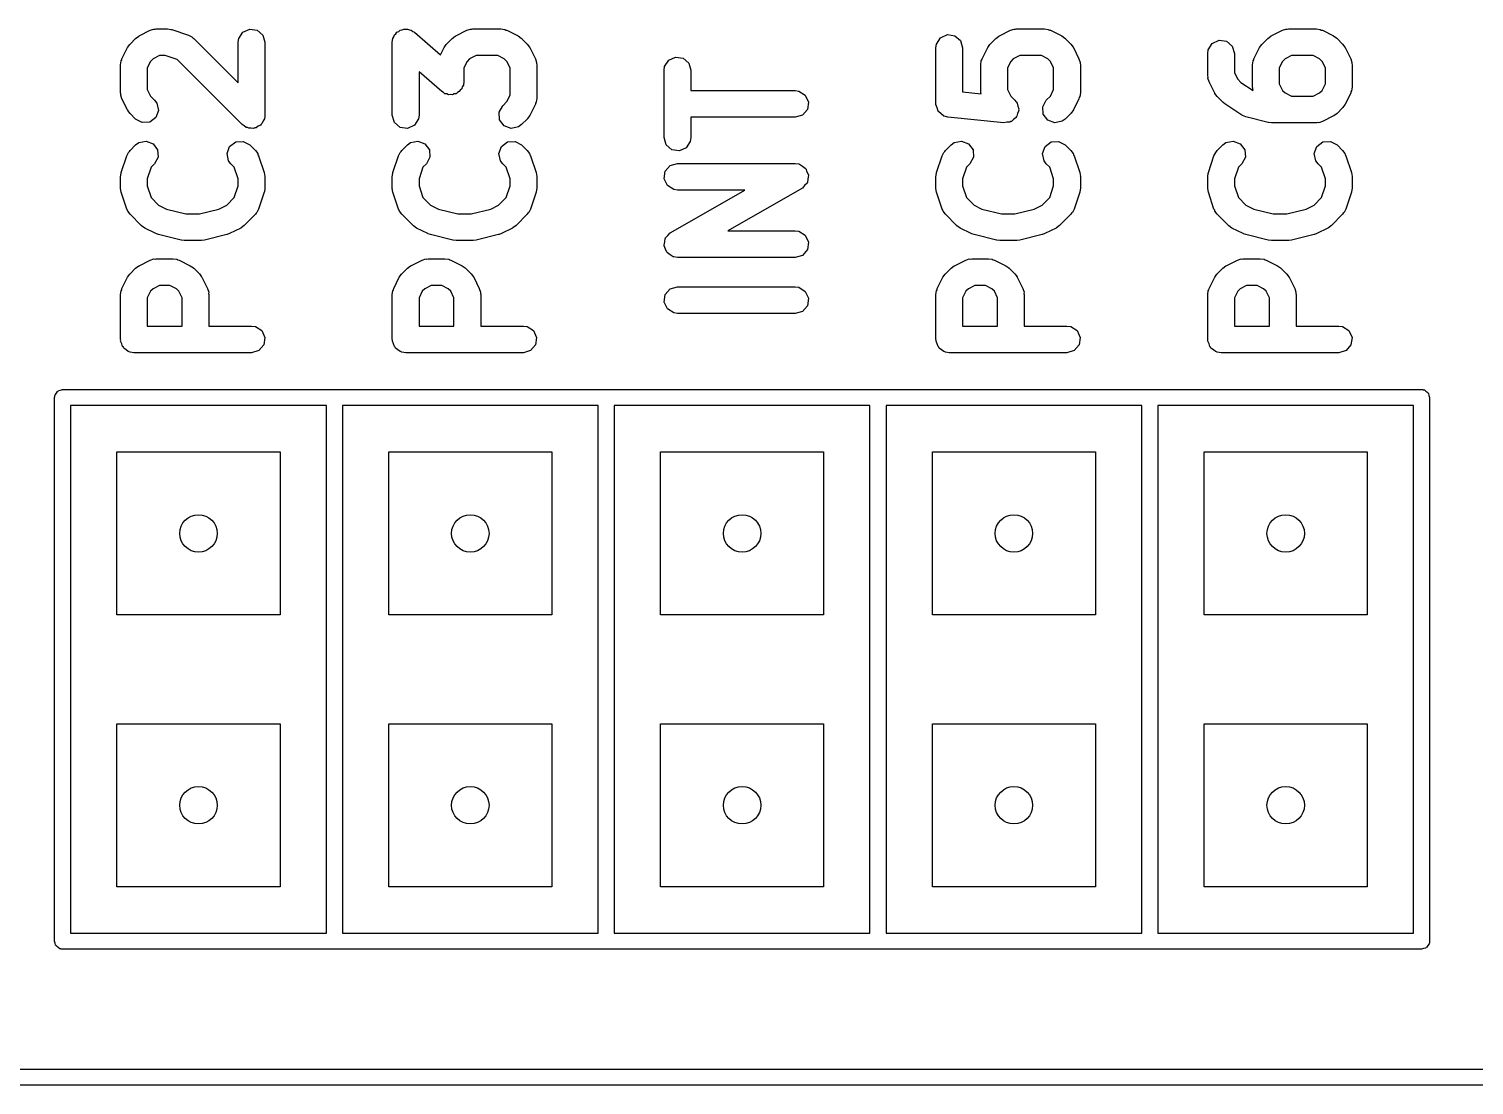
# Model space of a CAD drawing. Extents: x 0.02 to 3.19, y 0.04 to 3.94.
# Drawn here: x 0.438 to 0.969, y 3.547 to 3.936 of the extents above; entities that cross this region are included whole.
import ezdxf

# ---------------------------------------------------------------- set-up
doc = ezdxf.new("R2010")
doc.units = 0
doc.header["$MEASUREMENT"] = 0
doc.layers.add('BLACK', color=7, linetype='CONTINUOUS')

msp = doc.modelspace()

# ---------------------------------------------------------------- linework, layer by layer
at = {"layer": 'BLACK', "linetype": 'CONTINUOUS'}
for p, q in [((0.478139, 3.93302), (0.482264, 3.93508)), ((0.482264, 3.93508), (0.483593, 3.93552)), ((0.483593, 3.93552), (0.484037, 3.93548)), ((0.484037, 3.93548), (0.484465, 3.9356)), ((0.484465, 3.9356), (0.488589, 3.9356)), ((0.488589, 3.9356), (0.489976, 3.9354)), ((0.489976, 3.9354), (0.490053, 3.93535)), ((0.490053, 3.93535), (0.490145, 3.93535)), ((0.490145, 3.93535), (0.496332, 3.93329)), ((0.5163, 3.9344), (0.518822, 3.93555)), ((0.518822, 3.93555), (0.521567, 3.93516)), ((0.521567, 3.93516), (0.523663, 3.93334)), ((0.572993, 3.9344), (0.573647, 3.9347)), ((0.573647, 3.9347), (0.574193, 3.93517)), ((0.574193, 3.93517), (0.574882, 3.93526)), ((0.574882, 3.93526), (0.575515, 3.93555)), ((0.575515, 3.93555), (0.576227, 3.93545)), ((0.576227, 3.93545), (0.57694, 3.93555)), ((0.57694, 3.93555), (0.577571, 3.93526)), ((0.577571, 3.93526), (0.57826, 3.93516)), ((0.57826, 3.93516), (0.578804, 3.93469)), ((0.578804, 3.93469), (0.579456, 3.93438)), ((0.594637, 3.93302), (0.598762, 3.93508)), ((0.598762, 3.93508), (0.600091, 3.93552)), ((0.600091, 3.93552), (0.600535, 3.93548)), ((0.600535, 3.93548), (0.600963, 3.9356)), ((0.600963, 3.9356), (0.611274, 3.9356)), ((0.611274, 3.9356), (0.61266, 3.9354)), ((0.61266, 3.9354), (0.613036, 3.93516)), ((0.613036, 3.93516), (0.613475, 3.93508)), ((0.613475, 3.93508), (0.617599, 3.93302)), ((0.794637, 3.93302), (0.798762, 3.93508)), ((0.798762, 3.93508), (0.800091, 3.93552)), ((0.800091, 3.93552), (0.800535, 3.93548)), ((0.800535, 3.93548), (0.800963, 3.9356)), ((0.800963, 3.9356), (0.811274, 3.9356)), ((0.811274, 3.9356), (0.81266, 3.9354)), ((0.81266, 3.9354), (0.813036, 3.93516)), ((0.813036, 3.93516), (0.813475, 3.93508)), ((0.813475, 3.93508), (0.817599, 3.93302)), ((0.894637, 3.93302), (0.898762, 3.93508)), ((0.898762, 3.93508), (0.900091, 3.93552)), ((0.900091, 3.93552), (0.900535, 3.93548)), ((0.900535, 3.93548), (0.900963, 3.9356)), ((0.900963, 3.9356), (0.911274, 3.9356)), ((0.911274, 3.9356), (0.91266, 3.9354)), ((0.91266, 3.9354), (0.913036, 3.93516)), ((0.913036, 3.93516), (0.913475, 3.93508)), ((0.913475, 3.93508), (0.917599, 3.93302)), ((0.473876, 3.92876), (0.474675, 3.92991)), ((0.474675, 3.92991), (0.474754, 3.92996)), ((0.474754, 3.92996), (0.474798, 3.93004)), ((0.474798, 3.93004), (0.47686, 3.9321)), ((0.47686, 3.9321), (0.477982, 3.93294)), ((0.477982, 3.93294), (0.478072, 3.93296)), ((0.478072, 3.93296), (0.478139, 3.93302)), ((0.496332, 3.93329), (0.497584, 3.93266)), ((0.497584, 3.93266), (0.497864, 3.93231)), ((0.497864, 3.93231), (0.498256, 3.9321)), ((0.498256, 3.9321), (0.514602, 3.91575)), ((0.514602, 3.93068), (0.514801, 3.93207)), ((0.514602, 3.91575), (0.514602, 3.93068)), ((0.514801, 3.93207), (0.5163, 3.9344)), ((0.523663, 3.93334), (0.524444, 3.93068)), ((0.524444, 3.93068), (0.524444, 3.90387)), ((0.571294, 3.93068), (0.571297, 3.9307)), ((0.571294, 3.90387), (0.571294, 3.93068)), ((0.571295, 3.9307), (0.571301, 3.93073)), ((0.571297, 3.9307), (0.571295, 3.9307)), ((0.571301, 3.93073), (0.571494, 3.93207)), ((0.571494, 3.93207), (0.571883, 3.93267)), ((0.571883, 3.93267), (0.572089, 3.93336)), ((0.572089, 3.93336), (0.572617, 3.93381)), ((0.572617, 3.93381), (0.572993, 3.9344)), ((0.579456, 3.93438), (0.589009, 3.92603)), ((0.590374, 3.92876), (0.591173, 3.92991)), ((0.591173, 3.92991), (0.591252, 3.92996)), ((0.591252, 3.92996), (0.591296, 3.93004)), ((0.591296, 3.93004), (0.593358, 3.9321)), ((0.593358, 3.9321), (0.59448, 3.93294)), ((0.59448, 3.93294), (0.59457, 3.93296)), ((0.59457, 3.93296), (0.594637, 3.93302)), ((0.617599, 3.93302), (0.61875, 3.93222)), ((0.61875, 3.93222), (0.618797, 3.93214)), ((0.618797, 3.93214), (0.618878, 3.9321)), ((0.618878, 3.9321), (0.62094, 3.93004)), ((0.62094, 3.93004), (0.62178, 3.92891)), ((0.771294, 3.92862), (0.771494, 3.93)), ((0.771494, 3.93), (0.772993, 3.93234)), ((0.772993, 3.93234), (0.775515, 3.93349)), ((0.775515, 3.93349), (0.77826, 3.93309)), ((0.77826, 3.93309), (0.780356, 3.93128)), ((0.780356, 3.93128), (0.781137, 3.92862)), ((0.790374, 3.92876), (0.791173, 3.92991)), ((0.791173, 3.92991), (0.791252, 3.92996)), ((0.791252, 3.92996), (0.791296, 3.93004)), ((0.791296, 3.93004), (0.793358, 3.9321)), ((0.793358, 3.9321), (0.79448, 3.93294)), ((0.79448, 3.93294), (0.79457, 3.93296)), ((0.79457, 3.93296), (0.794637, 3.93302)), ((0.817599, 3.93302), (0.81875, 3.93222)), ((0.81875, 3.93222), (0.818797, 3.93214)), ((0.818797, 3.93214), (0.818878, 3.9321)), ((0.818878, 3.9321), (0.82094, 3.93004)), ((0.82094, 3.93004), (0.82178, 3.92891)), ((0.871494, 3.92794), (0.872993, 3.93028)), ((0.872993, 3.93028), (0.875515, 3.93143)), ((0.875515, 3.93143), (0.87826, 3.93103)), ((0.87826, 3.93103), (0.880356, 3.92922)), ((0.890374, 3.92876), (0.891173, 3.92991)), ((0.891173, 3.92991), (0.891252, 3.92996)), ((0.891252, 3.92996), (0.891296, 3.93004)), ((0.891296, 3.93004), (0.893358, 3.9321)), ((0.893358, 3.9321), (0.89448, 3.93294)), ((0.89448, 3.93294), (0.89457, 3.93296)), ((0.89457, 3.93296), (0.894637, 3.93302)), ((0.917599, 3.93302), (0.91875, 3.93222)), ((0.91875, 3.93222), (0.918797, 3.93214)), ((0.918797, 3.93214), (0.918878, 3.9321)), ((0.918878, 3.9321), (0.92094, 3.93004)), ((0.92094, 3.93004), (0.92178, 3.92891)), ((0.471494, 3.92382), (0.471735, 3.92419)), ((0.471735, 3.92419), (0.471814, 3.92463)), ((0.471814, 3.92463), (0.473876, 3.92876)), ((0.483255, 3.92457), (0.482323, 3.92364)), ((0.485626, 3.92576), (0.483255, 3.92457)), ((0.487791, 3.92576), (0.485626, 3.92576)), ((0.492118, 3.92432), (0.487791, 3.92576)), ((0.516043, 3.90039), (0.492118, 3.92432)), ((0.589009, 3.92603), (0.590374, 3.92876)), ((0.599753, 3.92457), (0.598821, 3.92364)), ((0.602124, 3.92576), (0.599753, 3.92457)), ((0.610112, 3.92576), (0.602124, 3.92576)), ((0.612483, 3.92457), (0.610112, 3.92576)), ((0.613416, 3.92364), (0.612483, 3.92457)), ((0.62178, 3.92891), (0.6218, 3.92882)), ((0.6218, 3.92882), (0.621862, 3.92876)), ((0.621862, 3.92876), (0.623925, 3.92463)), ((0.623925, 3.92463), (0.624366, 3.9233)), ((0.671494, 3.92176), (0.672993, 3.92409)), ((0.672993, 3.92409), (0.675515, 3.92524)), ((0.675515, 3.92524), (0.67826, 3.92485)), ((0.67826, 3.92485), (0.680356, 3.92303)), ((0.771294, 3.908), (0.771294, 3.92862)), ((0.781137, 3.92862), (0.781137, 3.91245)), ((0.787992, 3.92382), (0.788233, 3.92419)), ((0.788233, 3.92419), (0.788312, 3.92463)), ((0.788312, 3.92463), (0.790374, 3.92876)), ((0.799753, 3.92457), (0.798821, 3.92364)), ((0.802124, 3.92576), (0.799753, 3.92457)), ((0.810112, 3.92576), (0.802124, 3.92576)), ((0.812483, 3.92457), (0.810112, 3.92576)), ((0.813416, 3.92364), (0.812483, 3.92457)), ((0.82178, 3.92891), (0.8218, 3.92882)), ((0.8218, 3.92882), (0.821862, 3.92876)), ((0.821862, 3.92876), (0.823925, 3.92463)), ((0.823925, 3.92463), (0.824366, 3.9233)), ((0.871294, 3.92656), (0.871494, 3.92794)), ((0.871294, 3.91831), (0.871294, 3.92656)), ((0.880356, 3.92922), (0.881137, 3.92656)), ((0.881137, 3.92656), (0.881137, 3.91947)), ((0.887992, 3.92382), (0.888233, 3.92419)), ((0.888233, 3.92419), (0.888312, 3.92463)), ((0.888312, 3.92463), (0.890374, 3.92876)), ((0.899753, 3.92457), (0.898821, 3.92364)), ((0.902124, 3.92576), (0.899753, 3.92457)), ((0.910112, 3.92576), (0.902124, 3.92576)), ((0.912483, 3.92457), (0.910112, 3.92576)), ((0.913416, 3.92364), (0.912483, 3.92457)), ((0.92178, 3.92891), (0.9218, 3.92882)), ((0.9218, 3.92882), (0.921862, 3.92876)), ((0.921862, 3.92876), (0.923925, 3.92463)), ((0.923925, 3.92463), (0.924366, 3.9233)), ((0.471294, 3.92243), (0.471494, 3.92382)), ((0.471294, 3.91212), (0.471294, 3.92243)), ((0.482323, 3.92364), (0.481137, 3.92127)), ((0.481137, 3.92127), (0.481137, 3.91328)), ((0.589473, 3.91254), (0.581137, 3.91984)), ((0.581137, 3.91984), (0.581137, 3.90387)), ((0.598821, 3.92364), (0.597635, 3.92127)), ((0.597635, 3.92127), (0.597635, 3.91624)), ((0.614602, 3.92127), (0.613416, 3.92364)), ((0.614602, 3.91122), (0.614602, 3.92127)), ((0.624366, 3.9233), (0.624318, 3.92286)), ((0.624318, 3.92286), (0.624444, 3.92243)), ((0.624444, 3.92243), (0.624444, 3.91006)), ((0.671294, 3.92037), (0.671494, 3.92176)), ((0.671294, 3.89562), (0.671294, 3.92037)), ((0.680356, 3.92303), (0.681137, 3.92037)), ((0.681137, 3.92037), (0.681137, 3.91292)), ((0.787792, 3.92243), (0.787992, 3.92382)), ((0.787792, 3.91212), (0.787792, 3.92243)), ((0.798821, 3.92364), (0.797635, 3.92127)), ((0.797635, 3.92127), (0.797635, 3.91328)), ((0.814602, 3.92127), (0.813416, 3.92364)), ((0.814602, 3.91328), (0.814602, 3.92127)), ((0.824366, 3.9233), (0.824318, 3.92286)), ((0.824318, 3.92286), (0.824444, 3.92243)), ((0.824444, 3.92243), (0.824444, 3.91212)), ((0.881137, 3.91947), (0.882323, 3.9171)), ((0.887792, 3.92243), (0.887992, 3.92382)), ((0.887792, 3.91418), (0.887792, 3.92243)), ((0.898821, 3.92364), (0.897635, 3.92127)), ((0.897635, 3.92127), (0.897635, 3.91534)), ((0.914602, 3.92127), (0.913416, 3.92364)), ((0.914602, 3.91534), (0.914602, 3.92127)), ((0.924366, 3.9233), (0.924318, 3.92286)), ((0.924318, 3.92286), (0.924444, 3.92243)), ((0.924444, 3.92243), (0.924444, 3.91418)), ((0.596841, 3.91356), (0.596313, 3.91311)), ((0.597047, 3.91425), (0.596841, 3.91356)), ((0.597436, 3.91486), (0.597047, 3.91425)), ((0.597628, 3.9162), (0.597436, 3.91486)), ((0.597635, 3.91622), (0.597628, 3.9162)), ((0.597635, 3.91624), (0.597633, 3.91623)), ((0.597633, 3.91623), (0.597635, 3.91622)), ((0.87142, 3.91788), (0.871294, 3.91831)), ((0.871372, 3.91744), (0.87142, 3.91788)), ((0.871814, 3.91611), (0.871372, 3.91744)), ((0.873876, 3.91198), (0.871814, 3.91611)), ((0.882323, 3.9171), (0.883475, 3.91594)), ((0.883475, 3.91594), (0.887997, 3.91293)), ((0.887918, 3.91375), (0.887792, 3.91418)), ((0.88787, 3.91331), (0.887918, 3.91375)), ((0.897635, 3.91534), (0.898821, 3.91297)), ((0.913416, 3.91297), (0.914602, 3.91534)), ((0.924444, 3.91418), (0.924245, 3.9128)), ((0.47142, 3.91169), (0.471294, 3.91212)), ((0.471372, 3.91125), (0.47142, 3.91169)), ((0.471814, 3.90992), (0.471372, 3.91125)), ((0.473876, 3.9058), (0.471814, 3.90992)), ((0.481137, 3.91328), (0.482323, 3.91091)), ((0.482323, 3.91091), (0.48382, 3.90941)), ((0.48382, 3.90941), (0.48466, 3.90829)), ((0.48466, 3.90829), (0.485249, 3.90558)), ((0.590126, 3.91224), (0.589473, 3.91254)), ((0.590669, 3.91177), (0.590126, 3.91224)), ((0.591358, 3.91167), (0.590669, 3.91177)), ((0.59199, 3.91138), (0.591358, 3.91167)), ((0.592702, 3.91148), (0.59199, 3.91138)), ((0.593414, 3.91137), (0.592702, 3.91148)), ((0.594047, 3.91166), (0.593414, 3.91137)), ((0.594736, 3.91176), (0.594047, 3.91166)), ((0.595282, 3.91223), (0.594736, 3.91176)), ((0.595936, 3.91253), (0.595282, 3.91223)), ((0.596313, 3.91311), (0.595936, 3.91253)), ((0.611919, 3.90735), (0.613416, 3.90885)), ((0.613416, 3.90885), (0.614602, 3.91122)), ((0.624004, 3.9083), (0.623925, 3.90786)), ((0.624245, 3.90867), (0.624004, 3.9083)), ((0.624444, 3.91006), (0.624245, 3.90867)), ((0.681137, 3.91292), (0.719523, 3.91292)), ((0.719523, 3.91292), (0.720909, 3.91272)), ((0.720909, 3.91272), (0.723242, 3.91122)), ((0.723242, 3.91122), (0.724394, 3.9087)), ((0.724394, 3.9087), (0.723999, 3.90595)), ((0.781137, 3.91245), (0.787894, 3.91177)), ((0.787894, 3.91177), (0.787792, 3.91212)), ((0.797635, 3.91328), (0.798821, 3.91091)), ((0.798821, 3.91091), (0.800318, 3.90941)), ((0.800318, 3.90941), (0.800711, 3.90889)), ((0.800711, 3.90889), (0.80086, 3.90877)), ((0.80086, 3.90877), (0.80091, 3.90862)), ((0.80091, 3.90862), (0.801158, 3.90829)), ((0.801158, 3.90829), (0.801395, 3.9072)), ((0.81059, 3.90698), (0.811919, 3.90941)), ((0.811919, 3.90941), (0.813416, 3.91091)), ((0.813416, 3.91091), (0.814602, 3.91328)), ((0.823925, 3.90992), (0.821862, 3.9058)), ((0.824004, 3.91036), (0.823925, 3.90992)), ((0.824245, 3.91073), (0.824004, 3.91036)), ((0.824444, 3.91212), (0.824245, 3.91073)), ((0.873939, 3.91191), (0.873876, 3.91198)), ((0.873959, 3.91182), (0.873939, 3.91191)), ((0.874798, 3.9107), (0.873959, 3.91182)), ((0.87686, 3.90864), (0.874798, 3.9107)), ((0.877024, 3.90855), (0.87686, 3.90864)), ((0.87761, 3.90803), (0.877024, 3.90855)), ((0.887997, 3.91293), (0.88787, 3.91331)), ((0.898821, 3.91297), (0.899753, 3.91204)), ((0.899753, 3.91204), (0.902124, 3.91085)), ((0.902124, 3.91085), (0.910112, 3.91085)), ((0.910112, 3.91085), (0.912483, 3.91204)), ((0.912483, 3.91204), (0.913416, 3.91297)), ((0.923925, 3.91198), (0.921862, 3.90786)), ((0.924004, 3.91242), (0.923925, 3.91198)), ((0.924245, 3.9128), (0.924004, 3.91242)), ((0.473939, 3.90573), (0.473876, 3.9058)), ((0.473959, 3.90564), (0.473939, 3.90573)), ((0.474798, 3.90452), (0.473959, 3.90564)), ((0.47686, 3.90245), (0.474798, 3.90452)), ((0.48428, 3.90298), (0.48206, 3.90132)), ((0.485249, 3.90558), (0.48428, 3.90298)), ((0.52437, 3.90335), (0.524245, 3.90248)), ((0.524432, 3.90352), (0.52437, 3.90335)), ((0.524444, 3.90387), (0.524409, 3.90363)), ((0.524409, 3.90363), (0.524432, 3.90352)), ((0.572076, 3.90121), (0.571294, 3.90387)), ((0.581137, 3.90387), (0.580938, 3.90248)), ((0.61059, 3.90492), (0.611919, 3.90735)), ((0.610787, 3.90215), (0.61059, 3.90492)), ((0.621862, 3.90373), (0.621064, 3.90258)), ((0.623925, 3.90786), (0.621862, 3.90373)), ((0.719523, 3.90307), (0.681137, 3.90307)), ((0.681137, 3.90307), (0.681137, 3.89562)), ((0.722183, 3.90386), (0.719523, 3.90307)), ((0.723999, 3.90595), (0.722183, 3.90386)), ((0.771325, 3.90789), (0.771294, 3.908)), ((0.771299, 3.90778), (0.771325, 3.90789)), ((0.771714, 3.90657), (0.771299, 3.90778)), ((0.772076, 3.90534), (0.771714, 3.90657)), ((0.772159, 3.90526), (0.772076, 3.90534)), ((0.772194, 3.90516), (0.772159, 3.90526)), ((0.773201, 3.90436), (0.772194, 3.90516)), ((0.774171, 3.90352), (0.773201, 3.90436)), ((0.77428, 3.9035), (0.774171, 3.90352)), ((0.774366, 3.90344), (0.77428, 3.9035)), ((0.775726, 3.9031), (0.774366, 3.90344)), ((0.796349, 3.90104), (0.775726, 3.9031)), ((0.800778, 3.90298), (0.799885, 3.90232)), ((0.800879, 3.90326), (0.800778, 3.90298)), ((0.801089, 3.90345), (0.800879, 3.90326)), ((0.801357, 3.90454), (0.801089, 3.90345)), ((0.801747, 3.90558), (0.801357, 3.90454)), ((0.801395, 3.9072), (0.801755, 3.90615)), ((0.801755, 3.90615), (0.801685, 3.90587)), ((0.801685, 3.90587), (0.801747, 3.90558)), ((0.810787, 3.90421), (0.81059, 3.90698)), ((0.812449, 3.90199), (0.810787, 3.90421)), ((0.82094, 3.90452), (0.818878, 3.90245)), ((0.820985, 3.9046), (0.82094, 3.90452)), ((0.821064, 3.90464), (0.820985, 3.9046)), ((0.821862, 3.9058), (0.821064, 3.90464)), ((0.883797, 3.9039), (0.87761, 3.90803)), ((0.883936, 3.90386), (0.883797, 3.9039)), ((0.884037, 3.90375), (0.883936, 3.90386)), ((0.885333, 3.90322), (0.884037, 3.90375)), ((0.893582, 3.90116), (0.885333, 3.90322)), ((0.917599, 3.90359), (0.913475, 3.90153)), ((0.917667, 3.90366), (0.917599, 3.90359)), ((0.917757, 3.90368), (0.917667, 3.90366)), ((0.918878, 3.90452), (0.917757, 3.90368)), ((0.92094, 3.90658), (0.918878, 3.90452)), ((0.920985, 3.90666), (0.92094, 3.90658)), ((0.921064, 3.90671), (0.920985, 3.90666)), ((0.921862, 3.90786), (0.921064, 3.90671)), ((0.479294, 3.90112), (0.47686, 3.90245)), ((0.48206, 3.90132), (0.479294, 3.90112)), ((0.516814, 3.89997), (0.516043, 3.90039)), ((0.517478, 3.89939), (0.516814, 3.89997)), ((0.518008, 3.89932), (0.517478, 3.89939)), ((0.518477, 3.89906), (0.518008, 3.89932)), ((0.519353, 3.89913), (0.518477, 3.89906)), ((0.520223, 3.899), (0.519353, 3.89913)), ((0.520709, 3.89922), (0.520223, 3.899)), ((0.521243, 3.89926), (0.520709, 3.89922)), ((0.521946, 3.89979), (0.521243, 3.89926)), ((0.522746, 3.90015), (0.521946, 3.89979)), ((0.523035, 3.9006), (0.522746, 3.90015)), ((0.523462, 3.90092), (0.523035, 3.9006)), ((0.52377, 3.90175), (0.523462, 3.90092)), ((0.524245, 3.90248), (0.52377, 3.90175)), ((0.574171, 3.89939), (0.572076, 3.90121)), ((0.576916, 3.899), (0.574171, 3.89939)), ((0.579439, 3.90015), (0.576916, 3.899)), ((0.580938, 3.90248), (0.579439, 3.90015)), ((0.612449, 3.89993), (0.610787, 3.90215)), ((0.615047, 3.89896), (0.612449, 3.89993)), ((0.617757, 3.89955), (0.615047, 3.89896)), ((0.618878, 3.90039), (0.617757, 3.89955)), ((0.62094, 3.90245), (0.618878, 3.90039)), ((0.620985, 3.90253), (0.62094, 3.90245)), ((0.621064, 3.90258), (0.620985, 3.90253)), ((0.797445, 3.90124), (0.796349, 3.90104)), ((0.798558, 3.90132), (0.797445, 3.90124)), ((0.798789, 3.9015), (0.798558, 3.90132)), ((0.799074, 3.90155), (0.798789, 3.9015)), ((0.799885, 3.90232), (0.799074, 3.90155)), ((0.815047, 3.90102), (0.812449, 3.90199)), ((0.817757, 3.90161), (0.815047, 3.90102)), ((0.818878, 3.90245), (0.817757, 3.90161)), ((0.893716, 3.90116), (0.893582, 3.90116)), ((0.894776, 3.90101), (0.893716, 3.90116)), ((0.911274, 3.90101), (0.894776, 3.90101)), ((0.911702, 3.90114), (0.911274, 3.90101)), ((0.912145, 3.90109), (0.911702, 3.90114)), ((0.913475, 3.90153), (0.912145, 3.90109)), ((0.474798, 3.89085), (0.47686, 3.89292)), ((0.47686, 3.89292), (0.477982, 3.89376)), ((0.477982, 3.89376), (0.480691, 3.89434)), ((0.480691, 3.89434), (0.483289, 3.89338)), ((0.483289, 3.89338), (0.484951, 3.89116)), ((0.51049, 3.88979), (0.511459, 3.89238)), ((0.511459, 3.89238), (0.513679, 3.89405)), ((0.513679, 3.89405), (0.516444, 3.89424)), ((0.516444, 3.89424), (0.518878, 3.89292)), ((0.518878, 3.89292), (0.52094, 3.89085)), ((0.574798, 3.89085), (0.57686, 3.89292)), ((0.57686, 3.89292), (0.577982, 3.89376)), ((0.577982, 3.89376), (0.580691, 3.89434)), ((0.580691, 3.89434), (0.583289, 3.89338)), ((0.583289, 3.89338), (0.584951, 3.89116)), ((0.61049, 3.88979), (0.611459, 3.89238)), ((0.611459, 3.89238), (0.613679, 3.89405)), ((0.613679, 3.89405), (0.616444, 3.89424)), ((0.616444, 3.89424), (0.618878, 3.89292)), ((0.618878, 3.89292), (0.62094, 3.89085)), ((0.672076, 3.89296), (0.671294, 3.89562)), ((0.674171, 3.89115), (0.672076, 3.89296)), ((0.680938, 3.89424), (0.679439, 3.8919)), ((0.681137, 3.89562), (0.680938, 3.89424)), ((0.774798, 3.89085), (0.77686, 3.89292)), ((0.77686, 3.89292), (0.777982, 3.89376)), ((0.777982, 3.89376), (0.780691, 3.89434)), ((0.780691, 3.89434), (0.783289, 3.89338)), ((0.783289, 3.89338), (0.784951, 3.89116)), ((0.81049, 3.88979), (0.811459, 3.89238)), ((0.811459, 3.89238), (0.813679, 3.89405)), ((0.813679, 3.89405), (0.816444, 3.89424)), ((0.816444, 3.89424), (0.818878, 3.89292)), ((0.818878, 3.89292), (0.82094, 3.89085)), ((0.874798, 3.89085), (0.87686, 3.89292)), ((0.87686, 3.89292), (0.877982, 3.89376)), ((0.877982, 3.89376), (0.880691, 3.89434)), ((0.880691, 3.89434), (0.883289, 3.89338)), ((0.883289, 3.89338), (0.884951, 3.89116)), ((0.91049, 3.88979), (0.911459, 3.89238)), ((0.911459, 3.89238), (0.913679, 3.89405)), ((0.913679, 3.89405), (0.916444, 3.89424)), ((0.916444, 3.89424), (0.918878, 3.89292)), ((0.918878, 3.89292), (0.92094, 3.89085)), ((0.471547, 3.88274), (0.473609, 3.88893)), ((0.473609, 3.88893), (0.474237, 3.89018)), ((0.474237, 3.89018), (0.474584, 3.89046)), ((0.474584, 3.89046), (0.474798, 3.89085)), ((0.485149, 3.88839), (0.48382, 3.88596)), ((0.484951, 3.89116), (0.485149, 3.88839)), ((0.511079, 3.88708), (0.51049, 3.88979)), ((0.511919, 3.88596), (0.511079, 3.88708)), ((0.52094, 3.89085), (0.52178, 3.88973)), ((0.52178, 3.88973), (0.521875, 3.8893)), ((0.521875, 3.8893), (0.522129, 3.88893)), ((0.522129, 3.88893), (0.524192, 3.88274)), ((0.571547, 3.88274), (0.573609, 3.88893)), ((0.573609, 3.88893), (0.574237, 3.89018)), ((0.574237, 3.89018), (0.574584, 3.89046)), ((0.574584, 3.89046), (0.574798, 3.89085)), ((0.585149, 3.88839), (0.58382, 3.88596)), ((0.584951, 3.89116), (0.585149, 3.88839)), ((0.611079, 3.88708), (0.61049, 3.88979)), ((0.611919, 3.88596), (0.611079, 3.88708)), ((0.62094, 3.89085), (0.62178, 3.88973)), ((0.62178, 3.88973), (0.621875, 3.8893)), ((0.621875, 3.8893), (0.622129, 3.88893)), ((0.622129, 3.88893), (0.624192, 3.88274)), ((0.676916, 3.89075), (0.674171, 3.89115)), ((0.679439, 3.8919), (0.676916, 3.89075)), ((0.771547, 3.88274), (0.773609, 3.88893)), ((0.773609, 3.88893), (0.774237, 3.89018)), ((0.774237, 3.89018), (0.774584, 3.89046)), ((0.774584, 3.89046), (0.774798, 3.89085)), ((0.785149, 3.88839), (0.78382, 3.88596)), ((0.784951, 3.89116), (0.785149, 3.88839)), ((0.811079, 3.88708), (0.81049, 3.88979)), ((0.811919, 3.88596), (0.811079, 3.88708)), ((0.82094, 3.89085), (0.82178, 3.88973)), ((0.82178, 3.88973), (0.821875, 3.8893)), ((0.821875, 3.8893), (0.822129, 3.88893)), ((0.822129, 3.88893), (0.824192, 3.88274)), ((0.871547, 3.88274), (0.873609, 3.88893)), ((0.873609, 3.88893), (0.874237, 3.89018)), ((0.874237, 3.89018), (0.874584, 3.89046)), ((0.874584, 3.89046), (0.874798, 3.89085)), ((0.885149, 3.88839), (0.88382, 3.88596)), ((0.884951, 3.89116), (0.885149, 3.88839)), ((0.911079, 3.88708), (0.91049, 3.88979)), ((0.911919, 3.88596), (0.911079, 3.88708)), ((0.92094, 3.89085), (0.92178, 3.88973)), ((0.92178, 3.88973), (0.921875, 3.8893)), ((0.921875, 3.8893), (0.922129, 3.88893)), ((0.922129, 3.88893), (0.924192, 3.88274)), ((0.471294, 3.88119), (0.471494, 3.88257)), ((0.471494, 3.88257), (0.471544, 3.88265)), ((0.471544, 3.88265), (0.471547, 3.88274)), ((0.482579, 3.88472), (0.481137, 3.88039)), ((0.48382, 3.88596), (0.482579, 3.88472)), ((0.513159, 3.88472), (0.511919, 3.88596)), ((0.514602, 3.88039), (0.513159, 3.88472)), ((0.524192, 3.88274), (0.524441, 3.88136)), ((0.571294, 3.88119), (0.571494, 3.88257)), ((0.571494, 3.88257), (0.571544, 3.88265)), ((0.571544, 3.88265), (0.571547, 3.88274)), ((0.582579, 3.88472), (0.581137, 3.88039)), ((0.58382, 3.88596), (0.582579, 3.88472)), ((0.613159, 3.88472), (0.611919, 3.88596)), ((0.614602, 3.88039), (0.613159, 3.88472)), ((0.624192, 3.88274), (0.624441, 3.88136)), ((0.671345, 3.88049), (0.671739, 3.88323)), ((0.671739, 3.88323), (0.673555, 3.88533)), ((0.673555, 3.88533), (0.676216, 3.88611)), ((0.676216, 3.88611), (0.719523, 3.88611)), ((0.719523, 3.88611), (0.720909, 3.88591)), ((0.720909, 3.88591), (0.721021, 3.88584)), ((0.721021, 3.88584), (0.721153, 3.88583)), ((0.721153, 3.88583), (0.72218, 3.88509)), ((0.72218, 3.88509), (0.723242, 3.88441)), ((0.723242, 3.88441), (0.723297, 3.88429)), ((0.723297, 3.88429), (0.723405, 3.88421)), ((0.723405, 3.88421), (0.723869, 3.88304)), ((0.723869, 3.88304), (0.724394, 3.88189)), ((0.724424, 3.88163), (0.724179, 3.88039)), ((0.724394, 3.88189), (0.724375, 3.88176)), ((0.724375, 3.88176), (0.724424, 3.88163)), ((0.771294, 3.88119), (0.771494, 3.88257)), ((0.771494, 3.88257), (0.771544, 3.88265)), ((0.771544, 3.88265), (0.771547, 3.88274)), ((0.782579, 3.88472), (0.781137, 3.88039)), ((0.78382, 3.88596), (0.782579, 3.88472)), ((0.813159, 3.88472), (0.811919, 3.88596)), ((0.814602, 3.88039), (0.813159, 3.88472)), ((0.824192, 3.88274), (0.824441, 3.88136)), ((0.871294, 3.88119), (0.871494, 3.88257)), ((0.871494, 3.88257), (0.871544, 3.88265)), ((0.871544, 3.88265), (0.871547, 3.88274)), ((0.882579, 3.88472), (0.881137, 3.88039)), ((0.88382, 3.88596), (0.882579, 3.88472)), ((0.913159, 3.88472), (0.911919, 3.88596)), ((0.914602, 3.88039), (0.913159, 3.88472)), ((0.924192, 3.88274), (0.924441, 3.88136)), ((0.471294, 3.87706), (0.471294, 3.88119)), ((0.47132, 3.87697), (0.471294, 3.87706)), ((0.471298, 3.87688), (0.47132, 3.87697)), ((0.471547, 3.87551), (0.471298, 3.87688)), ((0.481137, 3.88039), (0.481137, 3.87786)), ((0.481137, 3.87786), (0.482579, 3.87353)), ((0.513159, 3.87353), (0.514602, 3.87786)), ((0.514602, 3.87786), (0.514602, 3.88039)), ((0.524444, 3.87706), (0.524245, 3.87568)), ((0.524441, 3.88136), (0.524418, 3.88128)), ((0.524418, 3.88128), (0.524444, 3.88119)), ((0.524444, 3.88119), (0.524444, 3.87706)), ((0.571294, 3.87706), (0.571294, 3.88119)), ((0.57132, 3.87697), (0.571294, 3.87706)), ((0.571298, 3.87688), (0.57132, 3.87697)), ((0.571547, 3.87551), (0.571298, 3.87688)), ((0.581137, 3.88039), (0.581137, 3.87786)), ((0.581137, 3.87786), (0.582579, 3.87353)), ((0.613159, 3.87353), (0.614602, 3.87786)), ((0.614602, 3.87786), (0.614602, 3.88039)), ((0.624444, 3.87706), (0.624245, 3.87568)), ((0.624441, 3.88136), (0.624418, 3.88128)), ((0.624418, 3.88128), (0.624444, 3.88119)), ((0.624444, 3.88119), (0.624444, 3.87706)), ((0.672496, 3.87796), (0.671345, 3.88049)), ((0.674829, 3.87646), (0.672496, 3.87796)), ((0.673774, 3.86071), (0.700992, 3.87627)), ((0.676216, 3.87627), (0.674829, 3.87646)), ((0.700992, 3.87627), (0.676216, 3.87627)), ((0.721964, 3.87691), (0.694747, 3.86136)), ((0.722056, 3.87701), (0.721964, 3.87691)), ((0.722183, 3.87705), (0.722056, 3.87701)), ((0.723011, 3.878), (0.722183, 3.87705)), ((0.723887, 3.87891), (0.723011, 3.878)), ((0.723913, 3.87904), (0.723887, 3.87891)), ((0.723999, 3.87914), (0.723913, 3.87904)), ((0.724179, 3.88039), (0.723999, 3.87914)), ((0.771294, 3.87706), (0.771294, 3.88119)), ((0.77132, 3.87697), (0.771294, 3.87706)), ((0.771298, 3.87688), (0.77132, 3.87697)), ((0.771547, 3.87551), (0.771298, 3.87688)), ((0.781137, 3.88039), (0.781137, 3.87786)), ((0.781137, 3.87786), (0.782579, 3.87353)), ((0.813159, 3.87353), (0.814602, 3.87786)), ((0.814602, 3.87786), (0.814602, 3.88039)), ((0.824444, 3.87706), (0.824245, 3.87568)), ((0.824441, 3.88136), (0.824418, 3.88128)), ((0.824418, 3.88128), (0.824444, 3.88119)), ((0.824444, 3.88119), (0.824444, 3.87706)), ((0.871294, 3.87706), (0.871294, 3.88119)), ((0.87132, 3.87697), (0.871294, 3.87706)), ((0.871298, 3.87688), (0.87132, 3.87697)), ((0.871547, 3.87551), (0.871298, 3.87688)), ((0.881137, 3.88039), (0.881137, 3.87786)), ((0.881137, 3.87786), (0.882579, 3.87353)), ((0.913159, 3.87353), (0.914602, 3.87786)), ((0.914602, 3.87786), (0.914602, 3.88039)), ((0.924444, 3.87706), (0.924245, 3.87568)), ((0.924441, 3.88136), (0.924418, 3.88128)), ((0.924418, 3.88128), (0.924444, 3.88119)), ((0.924444, 3.88119), (0.924444, 3.87706)), ((0.473609, 3.86932), (0.471547, 3.87551)), ((0.482579, 3.87353), (0.485318, 3.8708)), ((0.510421, 3.8708), (0.513159, 3.87353)), ((0.524192, 3.87551), (0.522129, 3.86932)), ((0.524195, 3.8756), (0.524192, 3.87551)), ((0.524245, 3.87568), (0.524195, 3.8756)), ((0.573609, 3.86932), (0.571547, 3.87551)), ((0.582579, 3.87353), (0.585318, 3.8708)), ((0.610421, 3.8708), (0.613159, 3.87353)), ((0.624192, 3.87551), (0.622129, 3.86932)), ((0.624195, 3.8756), (0.624192, 3.87551)), ((0.624245, 3.87568), (0.624195, 3.8756)), ((0.773609, 3.86932), (0.771547, 3.87551)), ((0.782579, 3.87353), (0.785318, 3.8708)), ((0.810421, 3.8708), (0.813159, 3.87353)), ((0.824192, 3.87551), (0.822129, 3.86932)), ((0.824195, 3.8756), (0.824192, 3.87551)), ((0.824245, 3.87568), (0.824195, 3.8756)), ((0.873609, 3.86932), (0.871547, 3.87551)), ((0.882579, 3.87353), (0.885318, 3.8708)), ((0.910421, 3.8708), (0.913159, 3.87353)), ((0.924192, 3.87551), (0.922129, 3.86932)), ((0.924195, 3.8756), (0.924192, 3.87551)), ((0.924245, 3.87568), (0.924195, 3.8756)), ((0.473864, 3.86895), (0.473609, 3.86932)), ((0.473959, 3.86852), (0.473864, 3.86895)), ((0.474798, 3.8674), (0.473959, 3.86852)), ((0.478923, 3.86327), (0.474798, 3.8674)), ((0.485318, 3.8708), (0.488245, 3.86933)), ((0.488245, 3.86933), (0.495382, 3.86755)), ((0.495382, 3.86755), (0.500357, 3.86755)), ((0.500357, 3.86755), (0.507494, 3.86933)), ((0.507494, 3.86933), (0.510421, 3.8708)), ((0.52094, 3.8674), (0.516816, 3.86327)), ((0.521154, 3.86779), (0.52094, 3.8674)), ((0.521502, 3.86807), (0.521154, 3.86779)), ((0.522129, 3.86932), (0.521502, 3.86807)), ((0.573864, 3.86895), (0.573609, 3.86932)), ((0.573959, 3.86852), (0.573864, 3.86895)), ((0.574798, 3.8674), (0.573959, 3.86852)), ((0.578923, 3.86327), (0.574798, 3.8674)), ((0.585318, 3.8708), (0.588245, 3.86933)), ((0.588245, 3.86933), (0.595382, 3.86755)), ((0.595382, 3.86755), (0.600357, 3.86755)), ((0.600357, 3.86755), (0.607494, 3.86933)), ((0.607494, 3.86933), (0.610421, 3.8708)), ((0.62094, 3.8674), (0.616816, 3.86327)), ((0.621154, 3.86779), (0.62094, 3.8674)), ((0.621502, 3.86807), (0.621154, 3.86779)), ((0.622129, 3.86932), (0.621502, 3.86807)), ((0.773864, 3.86895), (0.773609, 3.86932)), ((0.773959, 3.86852), (0.773864, 3.86895)), ((0.774798, 3.8674), (0.773959, 3.86852)), ((0.778923, 3.86327), (0.774798, 3.8674)), ((0.785318, 3.8708), (0.788245, 3.86933)), ((0.788245, 3.86933), (0.795382, 3.86755)), ((0.795382, 3.86755), (0.800357, 3.86755)), ((0.800357, 3.86755), (0.807494, 3.86933)), ((0.807494, 3.86933), (0.810421, 3.8708)), ((0.82094, 3.8674), (0.816816, 3.86327)), ((0.821154, 3.86779), (0.82094, 3.8674)), ((0.821502, 3.86807), (0.821154, 3.86779)), ((0.822129, 3.86932), (0.821502, 3.86807)), ((0.873864, 3.86895), (0.873609, 3.86932)), ((0.873959, 3.86852), (0.873864, 3.86895)), ((0.874798, 3.8674), (0.873959, 3.86852)), ((0.878923, 3.86327), (0.874798, 3.8674)), ((0.885318, 3.8708), (0.888245, 3.86933)), ((0.888245, 3.86933), (0.895382, 3.86755)), ((0.895382, 3.86755), (0.900357, 3.86755)), ((0.900357, 3.86755), (0.907494, 3.86933)), ((0.907494, 3.86933), (0.910421, 3.8708)), ((0.92094, 3.8674), (0.916816, 3.86327)), ((0.921154, 3.86779), (0.92094, 3.8674)), ((0.921502, 3.86807), (0.921154, 3.86779)), ((0.922129, 3.86932), (0.921502, 3.86807)), ((0.479004, 3.86323), (0.478923, 3.86327)), ((0.479051, 3.86315), (0.479004, 3.86323)), ((0.480202, 3.86235), (0.479051, 3.86315)), ((0.484326, 3.86029), (0.480202, 3.86235)), ((0.484496, 3.86026), (0.484326, 3.86029)), ((0.485333, 3.85991), (0.484496, 3.86026)), ((0.511413, 3.86029), (0.510554, 3.86)), ((0.515537, 3.86235), (0.511413, 3.86029)), ((0.515604, 3.86241), (0.515537, 3.86235)), ((0.515695, 3.86243), (0.515604, 3.86241)), ((0.516816, 3.86327), (0.515695, 3.86243)), ((0.579004, 3.86323), (0.578923, 3.86327)), ((0.579051, 3.86315), (0.579004, 3.86323)), ((0.580202, 3.86235), (0.579051, 3.86315)), ((0.584326, 3.86029), (0.580202, 3.86235)), ((0.584496, 3.86026), (0.584326, 3.86029)), ((0.585333, 3.85991), (0.584496, 3.86026)), ((0.611413, 3.86029), (0.610554, 3.86)), ((0.615537, 3.86235), (0.611413, 3.86029)), ((0.615604, 3.86241), (0.615537, 3.86235)), ((0.615695, 3.86243), (0.615604, 3.86241)), ((0.616816, 3.86327), (0.615695, 3.86243)), ((0.672728, 3.85962), (0.673555, 3.86058)), ((0.673555, 3.86058), (0.673682, 3.86062)), ((0.673682, 3.86062), (0.673774, 3.86071)), ((0.694747, 3.86136), (0.719523, 3.86136)), ((0.719523, 3.86136), (0.720909, 3.86116)), ((0.720909, 3.86116), (0.723242, 3.85966)), ((0.779004, 3.86323), (0.778923, 3.86327)), ((0.779051, 3.86315), (0.779004, 3.86323)), ((0.780202, 3.86235), (0.779051, 3.86315)), ((0.784326, 3.86029), (0.780202, 3.86235)), ((0.784496, 3.86026), (0.784326, 3.86029)), ((0.785333, 3.85991), (0.784496, 3.86026)), ((0.811413, 3.86029), (0.810554, 3.86)), ((0.815537, 3.86235), (0.811413, 3.86029)), ((0.815604, 3.86241), (0.815537, 3.86235)), ((0.815695, 3.86243), (0.815604, 3.86241)), ((0.816816, 3.86327), (0.815695, 3.86243)), ((0.879004, 3.86323), (0.878923, 3.86327)), ((0.879051, 3.86315), (0.879004, 3.86323)), ((0.880202, 3.86235), (0.879051, 3.86315)), ((0.884326, 3.86029), (0.880202, 3.86235)), ((0.884496, 3.86026), (0.884326, 3.86029)), ((0.885333, 3.85991), (0.884496, 3.86026)), ((0.911413, 3.86029), (0.910554, 3.86)), ((0.915537, 3.86235), (0.911413, 3.86029)), ((0.915604, 3.86241), (0.915537, 3.86235)), ((0.915695, 3.86243), (0.915604, 3.86241)), ((0.916816, 3.86327), (0.915695, 3.86243)), ((0.493582, 3.85785), (0.485333, 3.85991)), ((0.493716, 3.85786), (0.493582, 3.85785)), ((0.494776, 3.85771), (0.493716, 3.85786)), ((0.500963, 3.85771), (0.494776, 3.85771)), ((0.501091, 3.85774), (0.500963, 3.85771)), ((0.502156, 3.85785), (0.501091, 3.85774)), ((0.510405, 3.85991), (0.502156, 3.85785)), ((0.510554, 3.86), (0.510405, 3.85991)), ((0.593582, 3.85785), (0.585333, 3.85991)), ((0.593716, 3.85786), (0.593582, 3.85785)), ((0.594776, 3.85771), (0.593716, 3.85786)), ((0.600963, 3.85771), (0.594776, 3.85771)), ((0.601091, 3.85774), (0.600963, 3.85771)), ((0.602156, 3.85785), (0.601091, 3.85774)), ((0.610405, 3.85991), (0.602156, 3.85785)), ((0.610554, 3.86), (0.610405, 3.85991)), ((0.671315, 3.85599), (0.671559, 3.85723)), ((0.671363, 3.85587), (0.671315, 3.85599)), ((0.671345, 3.85574), (0.671363, 3.85587)), ((0.671869, 3.85459), (0.671345, 3.85574)), ((0.671559, 3.85723), (0.671739, 3.85848)), ((0.671739, 3.85848), (0.671826, 3.85858)), ((0.671826, 3.85858), (0.671852, 3.85871)), ((0.671852, 3.85871), (0.672728, 3.85962)), ((0.723242, 3.85966), (0.724394, 3.85714)), ((0.724394, 3.85714), (0.723999, 3.8544)), ((0.793582, 3.85785), (0.785333, 3.85991)), ((0.793716, 3.85786), (0.793582, 3.85785)), ((0.794776, 3.85771), (0.793716, 3.85786)), ((0.800963, 3.85771), (0.794776, 3.85771)), ((0.801091, 3.85774), (0.800963, 3.85771)), ((0.802156, 3.85785), (0.801091, 3.85774)), ((0.810405, 3.85991), (0.802156, 3.85785)), ((0.810554, 3.86), (0.810405, 3.85991)), ((0.893582, 3.85785), (0.885333, 3.85991)), ((0.893716, 3.85786), (0.893582, 3.85785)), ((0.894776, 3.85771), (0.893716, 3.85786)), ((0.900963, 3.85771), (0.894776, 3.85771)), ((0.901091, 3.85774), (0.900963, 3.85771)), ((0.902156, 3.85785), (0.901091, 3.85774)), ((0.910405, 3.85991), (0.902156, 3.85785)), ((0.910554, 3.86), (0.910405, 3.85991)), ((0.478139, 3.84847), (0.482264, 3.85053)), ((0.482264, 3.85053), (0.483593, 3.85097)), ((0.483593, 3.85097), (0.484037, 3.85092)), ((0.484037, 3.85092), (0.484465, 3.85105)), ((0.484465, 3.85105), (0.490651, 3.85105)), ((0.490651, 3.85105), (0.492038, 3.85085)), ((0.492038, 3.85085), (0.492413, 3.85061)), ((0.492413, 3.85061), (0.492852, 3.85053)), ((0.492852, 3.85053), (0.496977, 3.84847)), ((0.578139, 3.84847), (0.582264, 3.85053)), ((0.582264, 3.85053), (0.583593, 3.85097)), ((0.583593, 3.85097), (0.584037, 3.85092)), ((0.584037, 3.85092), (0.584465, 3.85105)), ((0.584465, 3.85105), (0.590651, 3.85105)), ((0.590651, 3.85105), (0.592038, 3.85085)), ((0.592038, 3.85085), (0.592413, 3.85061)), ((0.592413, 3.85061), (0.592852, 3.85053)), ((0.592852, 3.85053), (0.596977, 3.84847)), ((0.672334, 3.85342), (0.671869, 3.85459)), ((0.672441, 3.85334), (0.672334, 3.85342)), ((0.672496, 3.85322), (0.672441, 3.85334)), ((0.67356, 3.85253), (0.672496, 3.85322)), ((0.674585, 3.8518), (0.67356, 3.85253)), ((0.674718, 3.85179), (0.674585, 3.8518)), ((0.674829, 3.85172), (0.674718, 3.85179)), ((0.676216, 3.85152), (0.674829, 3.85172)), ((0.719523, 3.85152), (0.676216, 3.85152)), ((0.722183, 3.8523), (0.719523, 3.85152)), ((0.723999, 3.8544), (0.722183, 3.8523)), ((0.778139, 3.84847), (0.782264, 3.85053)), ((0.782264, 3.85053), (0.783593, 3.85097)), ((0.783593, 3.85097), (0.784037, 3.85092)), ((0.784037, 3.85092), (0.784465, 3.85105)), ((0.784465, 3.85105), (0.790651, 3.85105)), ((0.790651, 3.85105), (0.792038, 3.85085)), ((0.792038, 3.85085), (0.792413, 3.85061)), ((0.792413, 3.85061), (0.792852, 3.85053)), ((0.792852, 3.85053), (0.796977, 3.84847)), ((0.878139, 3.84847), (0.882264, 3.85053)), ((0.882264, 3.85053), (0.883593, 3.85097)), ((0.883593, 3.85097), (0.884037, 3.85092)), ((0.884037, 3.85092), (0.884465, 3.85105)), ((0.884465, 3.85105), (0.890651, 3.85105)), ((0.890651, 3.85105), (0.892038, 3.85085)), ((0.892038, 3.85085), (0.892413, 3.85061)), ((0.892413, 3.85061), (0.892852, 3.85053)), ((0.892852, 3.85053), (0.896977, 3.84847)), ((0.473876, 3.84421), (0.474675, 3.84536)), ((0.474675, 3.84536), (0.474754, 3.8454)), ((0.474754, 3.8454), (0.474798, 3.84548)), ((0.474798, 3.84548), (0.47686, 3.84755)), ((0.47686, 3.84755), (0.477982, 3.84839)), ((0.477982, 3.84839), (0.478072, 3.84841)), ((0.478072, 3.84841), (0.478139, 3.84847)), ((0.496977, 3.84847), (0.498128, 3.84767)), ((0.498128, 3.84767), (0.498175, 3.84759)), ((0.498175, 3.84759), (0.498256, 3.84755)), ((0.498256, 3.84755), (0.500318, 3.84548)), ((0.500318, 3.84548), (0.501158, 3.84436)), ((0.501158, 3.84436), (0.501177, 3.84427)), ((0.501177, 3.84427), (0.50124, 3.84421)), ((0.573876, 3.84421), (0.574675, 3.84536)), ((0.574675, 3.84536), (0.574754, 3.8454)), ((0.574754, 3.8454), (0.574798, 3.84548)), ((0.574798, 3.84548), (0.57686, 3.84755)), ((0.57686, 3.84755), (0.577982, 3.84839)), ((0.577982, 3.84839), (0.578072, 3.84841)), ((0.578072, 3.84841), (0.578139, 3.84847)), ((0.596977, 3.84847), (0.598128, 3.84767)), ((0.598128, 3.84767), (0.598175, 3.84759)), ((0.598175, 3.84759), (0.598256, 3.84755)), ((0.598256, 3.84755), (0.600318, 3.84548)), ((0.600318, 3.84548), (0.601158, 3.84436)), ((0.601158, 3.84436), (0.601177, 3.84427)), ((0.601177, 3.84427), (0.60124, 3.84421)), ((0.773876, 3.84421), (0.774675, 3.84536)), ((0.774675, 3.84536), (0.774754, 3.8454)), ((0.774754, 3.8454), (0.774798, 3.84548)), ((0.774798, 3.84548), (0.77686, 3.84755)), ((0.77686, 3.84755), (0.777982, 3.84839)), ((0.777982, 3.84839), (0.778072, 3.84841)), ((0.778072, 3.84841), (0.778139, 3.84847)), ((0.796977, 3.84847), (0.798128, 3.84767)), ((0.798128, 3.84767), (0.798175, 3.84759)), ((0.798175, 3.84759), (0.798256, 3.84755)), ((0.798256, 3.84755), (0.800318, 3.84548)), ((0.800318, 3.84548), (0.801158, 3.84436)), ((0.801158, 3.84436), (0.801177, 3.84427)), ((0.801177, 3.84427), (0.80124, 3.84421)), ((0.873876, 3.84421), (0.874675, 3.84536)), ((0.874675, 3.84536), (0.874754, 3.8454)), ((0.874754, 3.8454), (0.874798, 3.84548)), ((0.874798, 3.84548), (0.87686, 3.84755)), ((0.87686, 3.84755), (0.877982, 3.84839)), ((0.877982, 3.84839), (0.878072, 3.84841)), ((0.878072, 3.84841), (0.878139, 3.84847)), ((0.896977, 3.84847), (0.898128, 3.84767)), ((0.898128, 3.84767), (0.898175, 3.84759)), ((0.898175, 3.84759), (0.898256, 3.84755)), ((0.898256, 3.84755), (0.900318, 3.84548)), ((0.900318, 3.84548), (0.901158, 3.84436)), ((0.901158, 3.84436), (0.901177, 3.84427)), ((0.901177, 3.84427), (0.90124, 3.84421)), ((0.471294, 3.83788), (0.471494, 3.83927)), ((0.471494, 3.83927), (0.471735, 3.83964)), ((0.471735, 3.83964), (0.471814, 3.84008)), ((0.471814, 3.84008), (0.473876, 3.84421)), ((0.482323, 3.83909), (0.481137, 3.83672)), ((0.483255, 3.84002), (0.482323, 3.83909)), ((0.485626, 3.84121), (0.483255, 3.84002)), ((0.48949, 3.84121), (0.485626, 3.84121)), ((0.491861, 3.84002), (0.48949, 3.84121)), ((0.492794, 3.83909), (0.491861, 3.84002)), ((0.493979, 3.83672), (0.492794, 3.83909)), ((0.50124, 3.84421), (0.503302, 3.84008)), ((0.503302, 3.84008), (0.503744, 3.83875)), ((0.571294, 3.83788), (0.571494, 3.83927)), ((0.571494, 3.83927), (0.571735, 3.83964)), ((0.571735, 3.83964), (0.571814, 3.84008)), ((0.571814, 3.84008), (0.573876, 3.84421)), ((0.582323, 3.83909), (0.581137, 3.83672)), ((0.583255, 3.84002), (0.582323, 3.83909)), ((0.585626, 3.84121), (0.583255, 3.84002)), ((0.58949, 3.84121), (0.585626, 3.84121)), ((0.591861, 3.84002), (0.58949, 3.84121)), ((0.592794, 3.83909), (0.591861, 3.84002)), ((0.593979, 3.83672), (0.592794, 3.83909)), ((0.60124, 3.84421), (0.603302, 3.84008)), ((0.603302, 3.84008), (0.603744, 3.83875)), ((0.671739, 3.83786), (0.673555, 3.83996)), ((0.673555, 3.83996), (0.676216, 3.84074)), ((0.676216, 3.84074), (0.719523, 3.84074)), ((0.719523, 3.84074), (0.720909, 3.84054)), ((0.720909, 3.84054), (0.723242, 3.83904)), ((0.723242, 3.83904), (0.724394, 3.83652)), ((0.771294, 3.83788), (0.771494, 3.83927)), ((0.771494, 3.83927), (0.771735, 3.83964)), ((0.771735, 3.83964), (0.771814, 3.84008)), ((0.771814, 3.84008), (0.773876, 3.84421)), ((0.782323, 3.83909), (0.781137, 3.83672)), ((0.783255, 3.84002), (0.782323, 3.83909)), ((0.785626, 3.84121), (0.783255, 3.84002)), ((0.78949, 3.84121), (0.785626, 3.84121)), ((0.791861, 3.84002), (0.78949, 3.84121)), ((0.792794, 3.83909), (0.791861, 3.84002)), ((0.793979, 3.83672), (0.792794, 3.83909)), ((0.80124, 3.84421), (0.803302, 3.84008)), ((0.803302, 3.84008), (0.803744, 3.83875)), ((0.871294, 3.83788), (0.871494, 3.83927)), ((0.871494, 3.83927), (0.871735, 3.83964)), ((0.871735, 3.83964), (0.871814, 3.84008)), ((0.871814, 3.84008), (0.873876, 3.84421)), ((0.882323, 3.83909), (0.881137, 3.83672)), ((0.883255, 3.84002), (0.882323, 3.83909)), ((0.885626, 3.84121), (0.883255, 3.84002)), ((0.88949, 3.84121), (0.885626, 3.84121)), ((0.891861, 3.84002), (0.88949, 3.84121)), ((0.892794, 3.83909), (0.891861, 3.84002)), ((0.893979, 3.83672), (0.892794, 3.83909)), ((0.90124, 3.84421), (0.903302, 3.84008)), ((0.903302, 3.84008), (0.903744, 3.83875)), ((0.471294, 3.82138), (0.471294, 3.83788)), ((0.481137, 3.83672), (0.481137, 3.8263)), ((0.493979, 3.8263), (0.493979, 3.83672)), ((0.503744, 3.83875), (0.503696, 3.83831)), ((0.503696, 3.83831), (0.503822, 3.83788)), ((0.503822, 3.83788), (0.503822, 3.8263)), ((0.571294, 3.82138), (0.571294, 3.83788)), ((0.581137, 3.83672), (0.581137, 3.8263)), ((0.593979, 3.8263), (0.593979, 3.83672)), ((0.603744, 3.83875), (0.603696, 3.83831)), ((0.603696, 3.83831), (0.603822, 3.83788)), ((0.603822, 3.83788), (0.603822, 3.8263)), ((0.671345, 3.83512), (0.671739, 3.83786)), ((0.672496, 3.83259), (0.671345, 3.83512)), ((0.723999, 3.83377), (0.722183, 3.83168)), ((0.724394, 3.83652), (0.723999, 3.83377)), ((0.771294, 3.82138), (0.771294, 3.83788)), ((0.781137, 3.83672), (0.781137, 3.8263)), ((0.793979, 3.8263), (0.793979, 3.83672)), ((0.803744, 3.83875), (0.803696, 3.83831)), ((0.803696, 3.83831), (0.803822, 3.83788)), ((0.803822, 3.83788), (0.803822, 3.8263)), ((0.871294, 3.82138), (0.871294, 3.83788)), ((0.881137, 3.83672), (0.881137, 3.8263)), ((0.893979, 3.8263), (0.893979, 3.83672)), ((0.903744, 3.83875), (0.903696, 3.83831)), ((0.903696, 3.83831), (0.903822, 3.83788)), ((0.903822, 3.83788), (0.903822, 3.8263)), ((0.674829, 3.8311), (0.672496, 3.83259)), ((0.676216, 3.8309), (0.674829, 3.8311)), ((0.719523, 3.8309), (0.676216, 3.8309)), ((0.722183, 3.83168), (0.719523, 3.8309)), ((0.481137, 3.8263), (0.493979, 3.8263)), ((0.503822, 3.8263), (0.519523, 3.8263)), ((0.519523, 3.8263), (0.520909, 3.8261)), ((0.520909, 3.8261), (0.523242, 3.8246)), ((0.523242, 3.8246), (0.524394, 3.82208)), ((0.581137, 3.8263), (0.593979, 3.8263)), ((0.603822, 3.8263), (0.619523, 3.8263)), ((0.619523, 3.8263), (0.620909, 3.8261)), ((0.620909, 3.8261), (0.623242, 3.8246)), ((0.623242, 3.8246), (0.624394, 3.82208)), ((0.781137, 3.8263), (0.793979, 3.8263)), ((0.803822, 3.8263), (0.819523, 3.8263)), ((0.819523, 3.8263), (0.820909, 3.8261)), ((0.820909, 3.8261), (0.823242, 3.8246)), ((0.823242, 3.8246), (0.824394, 3.82208)), ((0.881137, 3.8263), (0.893979, 3.8263)), ((0.903822, 3.8263), (0.919523, 3.8263)), ((0.919523, 3.8263), (0.920909, 3.8261)), ((0.920909, 3.8261), (0.923242, 3.8246)), ((0.923242, 3.8246), (0.924394, 3.82208)), ((0.471396, 3.82104), (0.471294, 3.82138)), ((0.471345, 3.82068), (0.471396, 3.82104)), ((0.47178, 3.81973), (0.471345, 3.82068)), ((0.472076, 3.81872), (0.47178, 3.81973)), ((0.472347, 3.81849), (0.472076, 3.81872)), ((0.472496, 3.81816), (0.472347, 3.81849)), ((0.473379, 3.81759), (0.472496, 3.81816)), ((0.523999, 3.81934), (0.522183, 3.81724)), ((0.524394, 3.82208), (0.523999, 3.81934)), ((0.571396, 3.82104), (0.571294, 3.82138)), ((0.571345, 3.82068), (0.571396, 3.82104)), ((0.57178, 3.81973), (0.571345, 3.82068)), ((0.572076, 3.81872), (0.57178, 3.81973)), ((0.572347, 3.81849), (0.572076, 3.81872)), ((0.572496, 3.81816), (0.572347, 3.81849)), ((0.573379, 3.81759), (0.572496, 3.81816)), ((0.623999, 3.81934), (0.622183, 3.81724)), ((0.624394, 3.82208), (0.623999, 3.81934)), ((0.771396, 3.82104), (0.771294, 3.82138)), ((0.771345, 3.82068), (0.771396, 3.82104)), ((0.77178, 3.81973), (0.771345, 3.82068)), ((0.772076, 3.81872), (0.77178, 3.81973)), ((0.772347, 3.81849), (0.772076, 3.81872)), ((0.772496, 3.81816), (0.772347, 3.81849)), ((0.773379, 3.81759), (0.772496, 3.81816)), ((0.823999, 3.81934), (0.822183, 3.81724)), ((0.824394, 3.82208), (0.823999, 3.81934)), ((0.871396, 3.82104), (0.871294, 3.82138)), ((0.871345, 3.82068), (0.871396, 3.82104)), ((0.87178, 3.81973), (0.871345, 3.82068)), ((0.872076, 3.81872), (0.87178, 3.81973)), ((0.872347, 3.81849), (0.872076, 3.81872)), ((0.872496, 3.81816), (0.872347, 3.81849)), ((0.873379, 3.81759), (0.872496, 3.81816)), ((0.923999, 3.81934), (0.922183, 3.81724)), ((0.924394, 3.82208), (0.923999, 3.81934)), ((0.474171, 3.81691), (0.473379, 3.81759)), ((0.474527, 3.81685), (0.474171, 3.81691)), ((0.474829, 3.81666), (0.474527, 3.81685)), ((0.476216, 3.81646), (0.474829, 3.81666)), ((0.519523, 3.81646), (0.476216, 3.81646)), ((0.522183, 3.81724), (0.519523, 3.81646)), ((0.574171, 3.81691), (0.573379, 3.81759)), ((0.574527, 3.81685), (0.574171, 3.81691)), ((0.574829, 3.81666), (0.574527, 3.81685)), ((0.576216, 3.81646), (0.574829, 3.81666)), ((0.619523, 3.81646), (0.576216, 3.81646)), ((0.622183, 3.81724), (0.619523, 3.81646)), ((0.774171, 3.81691), (0.773379, 3.81759)), ((0.774527, 3.81685), (0.774171, 3.81691)), ((0.774829, 3.81666), (0.774527, 3.81685)), ((0.776216, 3.81646), (0.774829, 3.81666)), ((0.819523, 3.81646), (0.776216, 3.81646)), ((0.822183, 3.81724), (0.819523, 3.81646)), ((0.874171, 3.81691), (0.873379, 3.81759)), ((0.874527, 3.81685), (0.874171, 3.81691)), ((0.874829, 3.81666), (0.874527, 3.81685)), ((0.876216, 3.81646), (0.874829, 3.81666)), ((0.919523, 3.81646), (0.876216, 3.81646)), ((0.922183, 3.81724), (0.919523, 3.81646)), ((0.447718, 3.8016), (0.448102, 3.80226)), ((0.448102, 3.80226), (0.448352, 3.80235)), ((0.448352, 3.80235), (0.448524, 3.80256)), ((0.448524, 3.80256), (0.449279, 3.80269)), ((0.449279, 3.80269), (0.45, 3.80295)), ((0.45, 3.80295), (0.55, 3.80295)), ((0.55, 3.80295), (0.65, 3.80295)), ((0.65, 3.80295), (0.75, 3.80295)), ((0.75, 3.80295), (0.85, 3.80295)), ((0.85, 3.80295), (0.95, 3.80295)), ((0.95, 3.80295), (0.950384, 3.80289)), ((0.950384, 3.80289), (0.950513, 3.80291)), ((0.950513, 3.80291), (0.950626, 3.80284)), ((0.950626, 3.80284), (0.95101, 3.80277)), ((0.95101, 3.80277), (0.951598, 3.80228)), ((0.951598, 3.80228), (0.952262, 3.8019)), ((0.952262, 3.8019), (0.952353, 3.80165)), ((0.447047, 3.8), (0.447115, 3.80038)), ((0.447047, 3.6), (0.447047, 3.8)), ((0.447092, 3.80051), (0.447158, 3.80063)), ((0.447115, 3.80038), (0.447092, 3.80051)), ((0.447158, 3.80063), (0.447225, 3.80101)), ((0.447225, 3.80101), (0.447718, 3.8016)), ((0.452953, 3.79705), (0.452953, 3.60295)), ((0.547047, 3.79705), (0.452953, 3.79705)), ((0.547047, 3.60295), (0.547047, 3.79705)), ((0.552953, 3.79705), (0.552953, 3.60295)), ((0.647047, 3.79705), (0.552953, 3.79705)), ((0.647047, 3.60295), (0.647047, 3.79705)), ((0.652953, 3.79705), (0.652953, 3.60295)), ((0.747047, 3.79705), (0.652953, 3.79705)), ((0.747047, 3.60295), (0.747047, 3.79705)), ((0.752953, 3.79705), (0.752953, 3.60295)), ((0.847047, 3.79705), (0.752953, 3.79705)), ((0.847047, 3.60295), (0.847047, 3.79705)), ((0.852953, 3.79705), (0.852953, 3.60295)), ((0.947047, 3.79705), (0.852953, 3.79705)), ((0.947047, 3.60295), (0.947047, 3.79705)), ((0.952353, 3.80165), (0.952557, 3.80148)), ((0.952557, 3.80148), (0.95269, 3.80072)), ((0.95269, 3.80072), (0.952953, 3.8)), ((0.952953, 3.8), (0.952953, 3.6)), ((0.47, 3.72), (0.47, 3.78)), ((0.47, 3.78), (0.53, 3.78)), ((0.53, 3.78), (0.53, 3.72)), ((0.57, 3.72), (0.57, 3.78)), ((0.57, 3.78), (0.63, 3.78)), ((0.63, 3.78), (0.63, 3.72)), ((0.67, 3.72), (0.67, 3.78)), ((0.67, 3.78), (0.73, 3.78)), ((0.73, 3.78), (0.73, 3.72)), ((0.77, 3.72), (0.77, 3.78)), ((0.77, 3.78), (0.83, 3.78)), ((0.83, 3.78), (0.83, 3.72)), ((0.87, 3.72), (0.87, 3.78)), ((0.87, 3.78), (0.93, 3.78)), ((0.93, 3.78), (0.93, 3.72)), ((0.53, 3.72), (0.47, 3.72)), ((0.63, 3.72), (0.57, 3.72)), ((0.73, 3.72), (0.67, 3.72)), ((0.83, 3.72), (0.77, 3.72)), ((0.93, 3.72), (0.87, 3.72)), ((0.47, 3.62), (0.47, 3.68)), ((0.47, 3.68), (0.53, 3.68)), ((0.53, 3.68), (0.53, 3.62)), ((0.57, 3.62), (0.57, 3.68)), ((0.57, 3.68), (0.63, 3.68)), ((0.63, 3.68), (0.63, 3.62)), ((0.67, 3.62), (0.67, 3.68)), ((0.67, 3.68), (0.73, 3.68)), ((0.73, 3.68), (0.73, 3.62)), ((0.77, 3.62), (0.77, 3.68)), ((0.77, 3.68), (0.83, 3.68)), ((0.83, 3.68), (0.83, 3.62)), ((0.87, 3.62), (0.87, 3.68)), ((0.87, 3.68), (0.93, 3.68)), ((0.93, 3.68), (0.93, 3.62)), ((0.53, 3.62), (0.47, 3.62)), ((0.63, 3.62), (0.57, 3.62)), ((0.73, 3.62), (0.67, 3.62)), ((0.83, 3.62), (0.77, 3.62)), ((0.93, 3.62), (0.87, 3.62)), ((0.44731, 3.59928), (0.447047, 3.6)), ((0.452953, 3.60295), (0.547047, 3.60295)), ((0.552953, 3.60295), (0.647047, 3.60295)), ((0.652953, 3.60295), (0.747047, 3.60295)), ((0.752953, 3.60295), (0.847047, 3.60295)), ((0.852953, 3.60295), (0.947047, 3.60295)), ((0.952953, 3.6), (0.952885, 3.59962)), ((0.447443, 3.59852), (0.44731, 3.59928)), ((0.447647, 3.59835), (0.447443, 3.59852)), ((0.447738, 3.5981), (0.447647, 3.59835)), ((0.448402, 3.59772), (0.447738, 3.5981)), ((0.44899, 3.59723), (0.448402, 3.59772)), ((0.449374, 3.59716), (0.44899, 3.59723)), ((0.449487, 3.59709), (0.449374, 3.59716)), ((0.449616, 3.59711), (0.449487, 3.59709)), ((0.45, 3.59705), (0.449616, 3.59711)), ((0.55, 3.59705), (0.45, 3.59705)), ((0.65, 3.59705), (0.55, 3.59705)), ((0.75, 3.59705), (0.65, 3.59705)), ((0.85, 3.59705), (0.75, 3.59705)), ((0.95, 3.59705), (0.85, 3.59705)), ((0.950721, 3.59731), (0.95, 3.59705)), ((0.951476, 3.59744), (0.950721, 3.59731)), ((0.951648, 3.59765), (0.951476, 3.59744)), ((0.951898, 3.59774), (0.951648, 3.59765)), ((0.952282, 3.5984), (0.951898, 3.59774)), ((0.952775, 3.59899), (0.952282, 3.5984)), ((0.952842, 3.59937), (0.952775, 3.59899)), ((0.952908, 3.59949), (0.952842, 3.59937)), ((0.952885, 3.59962), (0.952908, 3.59949)), ((0.027362, 3.55295), (2.82264, 3.55295)), ((2.81969, 3.54705), (0.030315, 3.54705))]:
    msp.add_line(p, q, dxfattribs=at)
at = {"layer": 'BLACK'}
for centre in [(0.5, 3.75), (0.6, 3.75), (0.7, 3.75), (0.8, 3.75), (0.9, 3.75), (0.5, 3.65), (0.6, 3.65), (0.7, 3.65), (0.8, 3.65), (0.9, 3.65)]:
    msp.add_circle(centre, 0.00689, dxfattribs=at)

doc.saveas('drawing.dxf')
